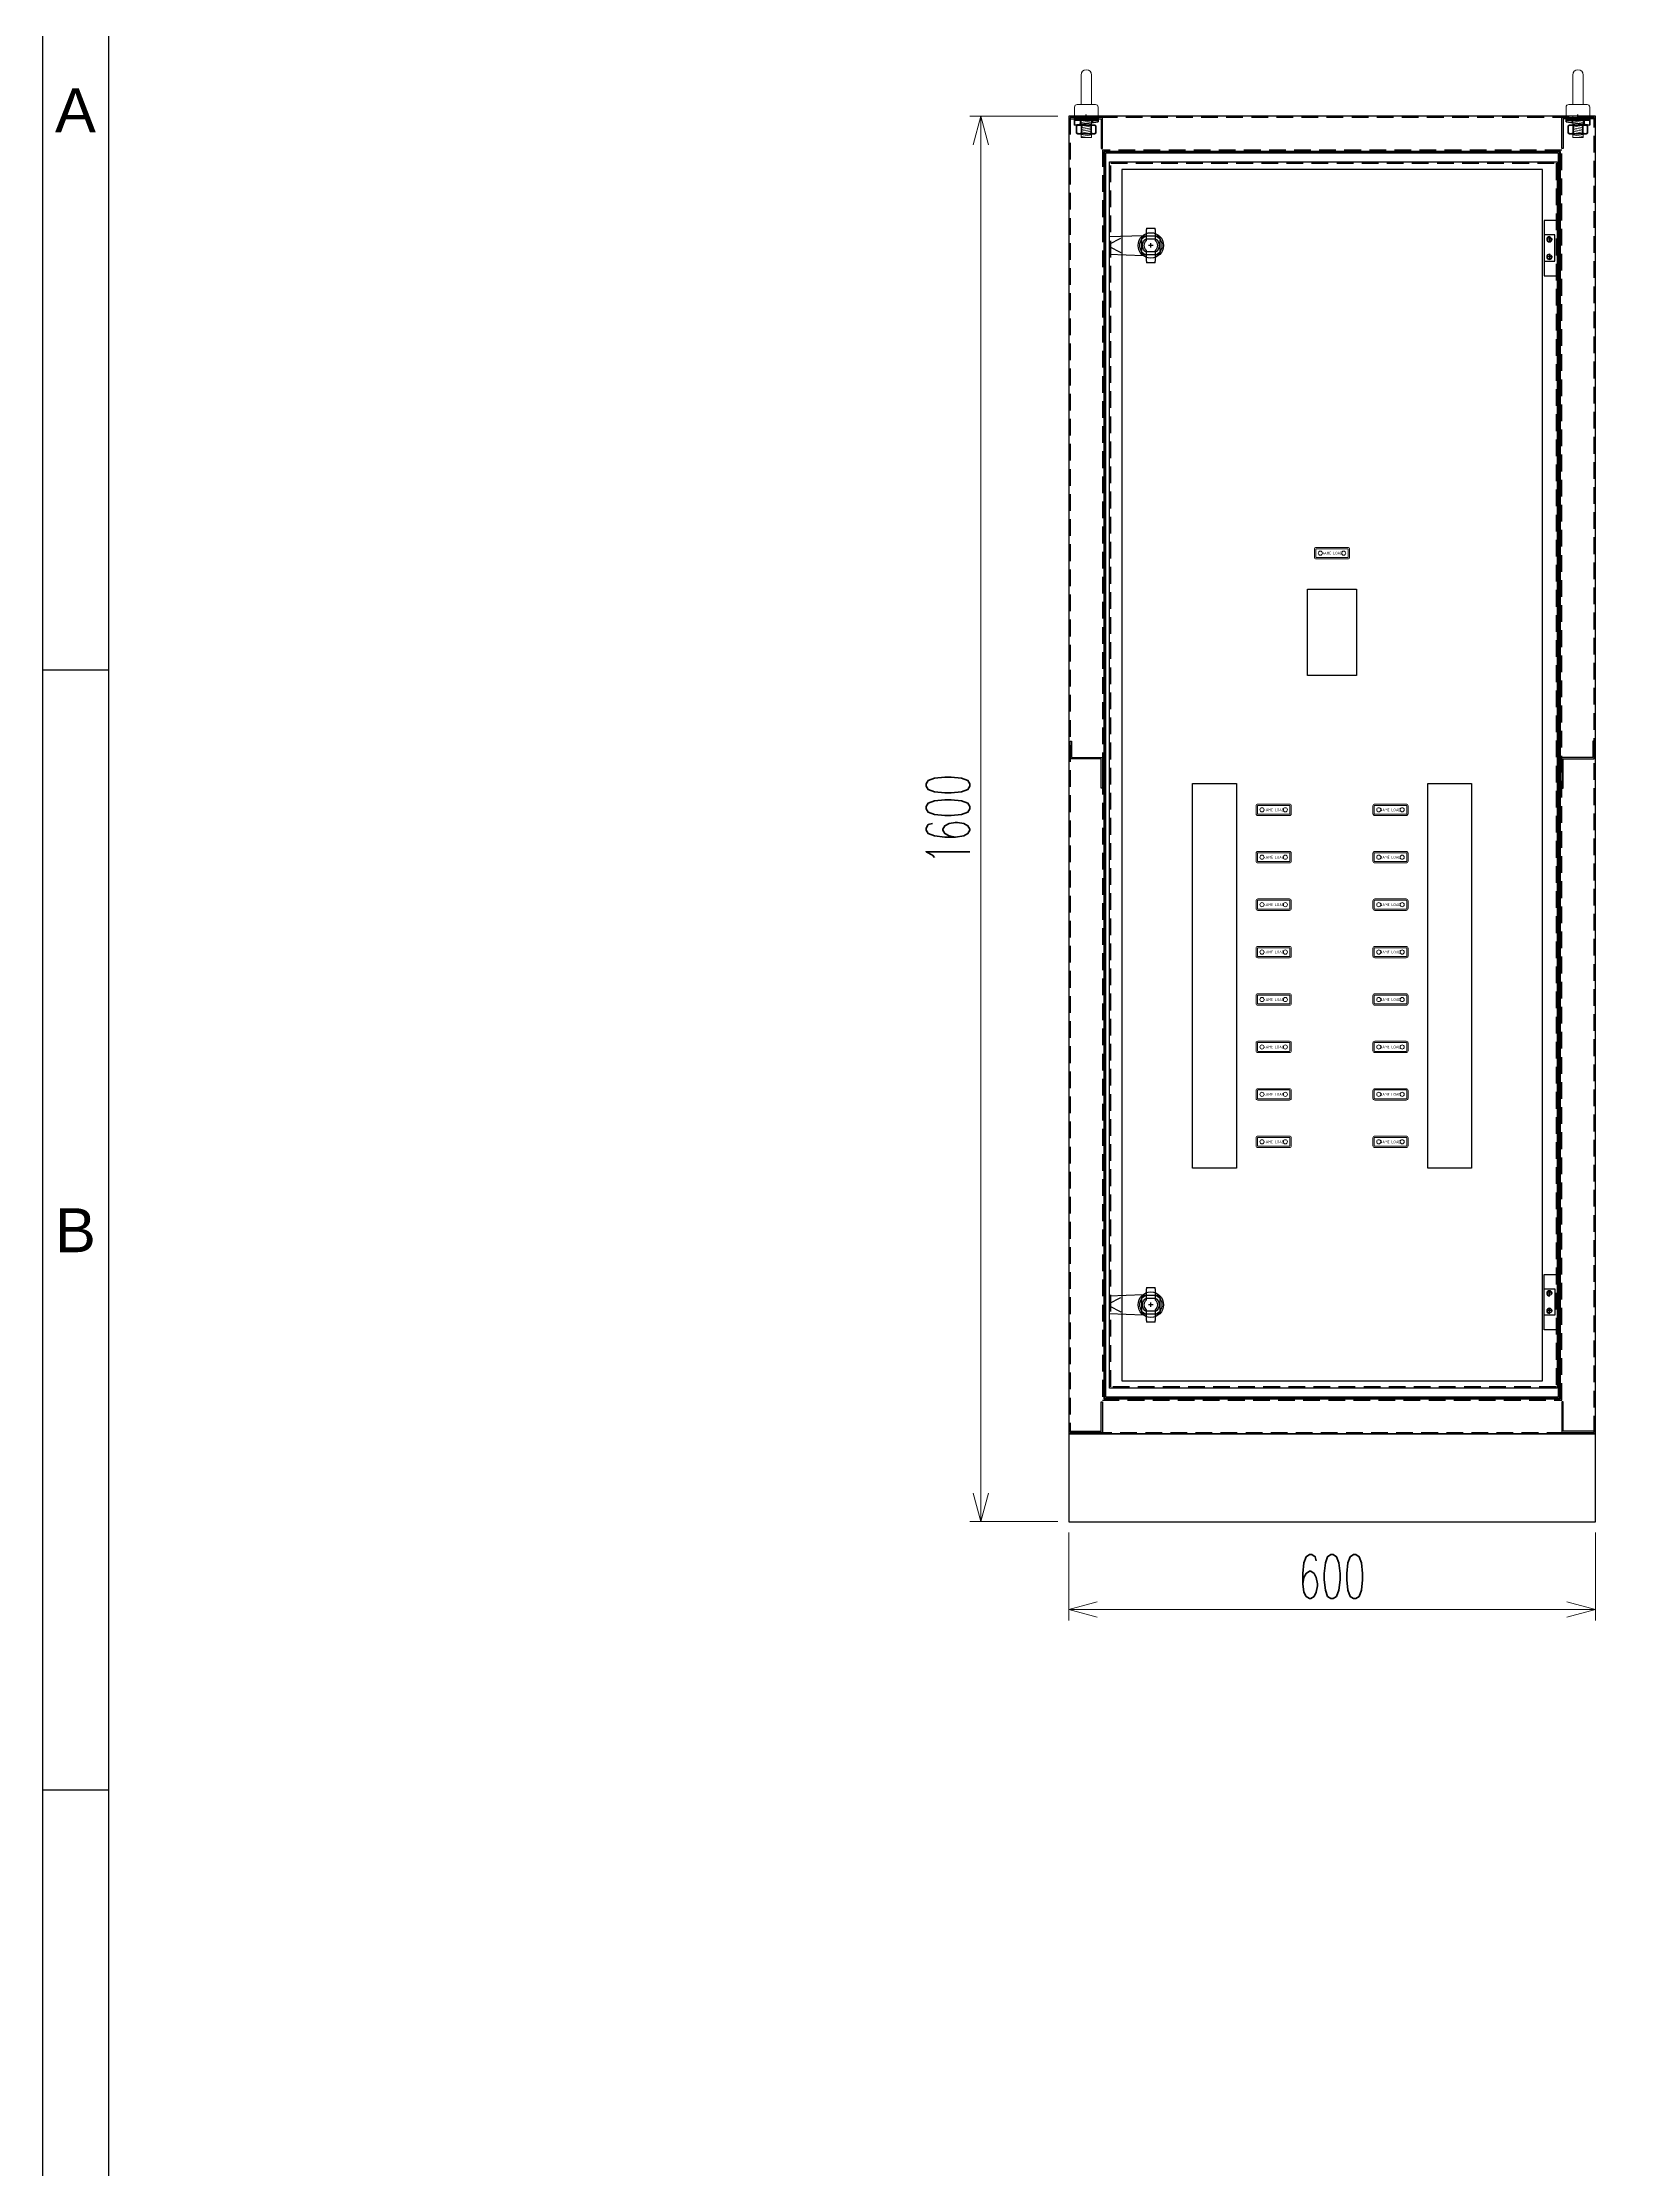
# Model space of a CAD drawing. Header units: millimetres. Extents: x 28713 to 59118, y -54378 to -19615.
# Drawn here: x 33873 to 35673, y -45419 to -42998 of the extents above; entities that cross this region are included whole.
import ezdxf
from ezdxf.enums import TextEntityAlignment as Align

# ---------------------------------------------------------------- set-up
doc = ezdxf.new("R2010")
doc.units = ezdxf.units.MM
doc.header["$LTSCALE"] = 3
for name, pattern in [('ACAD_ISO04W100', [30, 24, -3, 0, -3]), ('CACHE2', [4.7625, 3.175, -1.5875]), ('HIDDEN', [9.525, 6.35, -3.175])]:
    doc.linetypes.add(name, pattern=pattern)
for name, color, linetype in [('@.DM. THIẾT BỊ', 7, 'Continuous'), ('@.TEXT', 7, 'Continuous'), ('@.VISIBLE', 7, 'Continuous'), ('centerline', 6, 'ACAD_ISO04W100'), ('dim', 7, 'Continuous'), ('equipments', 2, 'Continuous')]:
    doc.layers.add(name, color=color, linetype=linetype)
doc.layers.add('FORT', color=2, linetype='Continuous', lineweight=35)
doc.layers.add('POINTILLE', color=8, linetype='CACHE2', lineweight=25)
doc.styles.add('Ann_w01', font='romans.shx', dxfattribs={"width": 0.6, "bigfont": 'chineset.shx'})
doc.styles.add('Arial', font='arial.ttf')
doc.styles.add('WD_IEC', font='isocp2.shx')
doc.dimstyles.new('Dim 01_SC25', dxfattribs={"dimscale": 25, "dimtxt": 2, "dimasz": 1.3, "dimexe": 0.5, "dimexo": 0.5, "dimgap": 0.5, "dimtad": 1, "dimdec": 1, "dimzin": 12, "dimdsep": 46, "dimtxsty": 'Ann_w01', "dimblk": 'OPEN30', "dimcen": 1.5, "dimclrd": 6, "dimclre": 6, "dimclrt": 3, "dimadec": 1, "dimazin": 3, "dimtm": 1e-09, "dimtfac": 1, "dimtdec": 1, "dimtmove": 0, "dimatfit": 3, "dimldrblk": 'OPEN30', "dimfxl": 1, "dimtolj": 1, "dimlwd": 20, "dimlwe": 20, "dimarcsym": 0})

# ---------------------------------------------------------------- blocks, each defined once
blk = doc.blocks.new('KHUNG BAN VE (Made by Tung)')
at = {"layer": '@.VISIBLE', "color": 8}
for p, q in [((3, 156), (0, 156)), ((3, 105), (0, 105))]:
    blk.add_line(p, q, dxfattribs=at)
for points in [[(0, 0), (297, 0), (297, 210), (0, 210)], [(3, 3), (294, 3), (294, 207), (3, 207)]]:
    blk.add_lwpolyline(points, close=True, dxfattribs=at)
at = {"layer": '@.TEXT', "color": 1, "style": 'Arial'}
for s, p in [('A', (1.5, 181.5)), ('B', (1.5, 130.5))]:
    blk.add_text(s, height=2, dxfattribs=at).set_placement(p, align=Align.MIDDLE_CENTER)
for tag, height, p in [('DESIGNER_NAME', 2, (38, 15.5)), ('PROJECT_CODE', 2, (258.5, 15.5)), ('SCALE', 2, (289, 15.5)), ('APPROVED_NAME', 2, (38, 10.5)), ('CUSTOMER_NAME', 2, (258.5, 10.5)), ('PAGE', 2, (289, 10.5)), ('DRAWING_NAME', 4, (173, 8)), ('TOTAL', 2, (289, 5.5))]:
    blk.add_attdef(tag, text='', height=height, dxfattribs=at).set_placement(p, align=Align.MIDDLE_CENTER)
blk = doc.blocks.new('_Open30')
at = {"color": 0, "linetype": 'ByBlock', "lineweight": -2}
for p, q in [((-1, 0.268), (0, 0)), ((0, 0), (-1, -0.268)), ((0, 0), (-1, 0))]:
    blk.add_line(p, q, dxfattribs=at)
blk = doc.blocks.new('*D239')
at = {"layer": 'Defpoints', "color": 0, "transparency": 16777216}
for p in [(35042.4, -44681.8), (35642.4, -44681.8), (35042.4, -44781.8)]:
    blk.add_point(p, dxfattribs=at)
at = {"layer": 'dim', "color": 6, "lineweight": 20, "transparency": 16777216}
for p, q in [((35042.4, -44694.3), (35042.4, -44794.3)), ((35642.4, -44694.3), (35642.4, -44794.3)), ((35609.9, -44781.8), (35074.9, -44781.8))]:
    blk.add_line(p, q, dxfattribs=at)
at = {"layer": 'dim', "color": 6, "lineweight": 20, "transparency": 16777216, "xscale": 32.5, "yscale": 32.5, "zscale": 32.5, "rotation": 180}
blk.add_blockref('_Open30', (35042.4, -44781.8), dxfattribs=at)
at = {"layer": 'dim', "color": 6, "lineweight": 20, "transparency": 16777216, "xscale": 32.5, "yscale": 32.5, "zscale": 32.5}
blk.add_blockref('_Open30', (35642.4, -44781.8), dxfattribs=at)
at = {"layer": 'dim', "color": 3, "transparency": 16777216, "insert": (35342.4, -44744.3), "char_height": 50, "attachment_point": 5, "style": 'Ann_w01'}
blk.add_mtext('\\A1;600', dxfattribs=at)
blk = doc.blocks.new('*D241')
at = {"layer": 'Defpoints', "color": 0, "transparency": 16777216}
for p in [(34942.4, -43081.8), (35042.4, -43081.8), (35042.4, -44681.8)]:
    blk.add_point(p, dxfattribs=at)
at = {"layer": 'dim', "color": 6, "lineweight": 20, "transparency": 16777216}
for p, q in [((35029.9, -43081.8), (34929.9, -43081.8)), ((34942.4, -44649.3), (34942.4, -43114.3)), ((35029.9, -44681.8), (34929.9, -44681.8))]:
    blk.add_line(p, q, dxfattribs=at)
at = {"layer": 'dim', "color": 6, "lineweight": 20, "transparency": 16777216, "xscale": 32.5, "yscale": 32.5, "zscale": 32.5}
for p, rotation in [((34942.4, -43081.8), 90), ((34942.4, -44681.8), 270)]:
    blk.add_blockref('_Open30', p, dxfattribs=dict(at, rotation=rotation))
at = {"layer": 'dim', "color": 3, "transparency": 16777216, "insert": (34904.9, -43881.8), "char_height": 50, "attachment_point": 5, "rotation": 90, "style": 'Ann_w01'}
blk.add_mtext('\\A1;1600', dxfattribs=at)
blk = doc.blocks.new('HM12_COTE')
at = {"layer": 'FORT'}
for p, q in [((-11, 9.2), (-9.5, 10)), ((-11, 0.8), (-11, 9.2)), ((-9.5, 0), (-11, 0.8)), ((9.5, 10), (-9.5, 10)), ((-9.5, 0), (9.5, 0)), ((-5.5, 0.8), (-5.5, 9.2)), ((5.5, 0.8), (5.5, 9.2)), ((11, 9.2), (9.5, 10)), ((9.5, 0), (11, 0.8)), ((11, 0.8), (11, 9.2))]:
    blk.add_line(p, q, dxfattribs=at)
for centre, radius, start, end in [((-8.2, 5.1), 4.86, 55.6159, 124.3841), ((-8.2, 4.9), 4.86, 235.6159, 304.3841), ((0, -8.2), 18.2, 72.4121, 107.5879), ((0, 18.2), 18.2, 252.4121, 287.5879), ((8.2, 5.1), 4.86, 55.6159, 124.3841), ((8.2, 4.9), 4.86, 235.6159, 304.3841)]:
    blk.add_arc(centre, radius, start, end, dxfattribs=at)
blk = doc.blocks.new('CALE_M12_IPN')
at = {"layer": 'FORT'}
for p, q in [((-13.5, 3.61), (13.5, 3.61)), ((-13.5, -1.89), (-13.5, 3.61)), ((13.5, 1.89), (-13.5, -1.89)), ((13.5, 3.61), (13.5, 1.89))]:
    blk.add_line(p, q, dxfattribs=at)
at = {"layer": 'POINTILLE'}
for p, q in [((-7, 3.61), (-7, -0.98)), ((7, 3.61), (7, 0.98))]:
    blk.add_line(p, q, dxfattribs=at)
blk = doc.blocks.new('RONDELLE_M12')
at = {"layer": 'FORT'}
blk.add_lwpolyline([(-13.5, 2.5), (-13.5, 0), (13.5, 0), (13.5, 2.5)], close=True, dxfattribs=at)
at = {"layer": 'POINTILLE'}
for p, q in [((-7, 0), (-7, 2.5)), ((7, 0), (7, 2.5))]:
    blk.add_line(p, q, dxfattribs=at)
blk = doc.blocks.new('MS722')
at = {"layer": '@.DM. THIẾT BỊ', "color": 4}
for p, q in [((-5, 37.8), (-5, 39.5)), ((5, 39.5), (-5, 39.5)), ((-5, 37.8), (-5, 27.2)), ((-5, 27.2), (-5, 25.3)), ((5, 27.2), (-5, 27.2)), ((5, 39.5), (5, 37.8)), ((5, 27.2), (5, 37.8)), ((5, 25.3), (5, 27.2)), ((-5, 14.2), (-5, 12.2)), ((-5, 12.2), (-5, 1.7)), ((-5, 12.2), (5, 12.2)), ((-5, 0), (-5, 1.7)), ((-5, 0), (5, 0)), ((5, 12.2), (5, 14.2)), ((5, 1.7), (5, 12.2)), ((5, 1.7), (5, 0))]:
    blk.add_line(p, q, dxfattribs=at)
for radius, start, end in [(12.5, 113.5782, 246.4218), (7.5, 131.8103, 228.1897), (12.5, 293.5782, 66.4218), (7.5, 311.8103, 48.1897)]:
    blk.add_arc((0, 19.8), radius, start, end, dxfattribs=at)
at = {"layer": '@.DM. THIẾT BỊ', "color": 9}
for start, end in [(121.7569, 238.2431), (301.7569, 58.2431)]:
    blk.add_arc((0, 19.8), 9.5, start, end, dxfattribs=at)

msp = doc.modelspace()

# ---------------------------------------------------------------- linework, layer by layer
at = {"color": 6, "linetype": 'Continuous'}
for p, q in [((35593.42, -43221.83), (35586.42, -43221.83)), ((35589.92, -43218.33), (35589.92, -43225.33)), ((35593.42, -43241.83), (35586.42, -43241.83)), ((35589.92, -43238.33), (35589.92, -43245.33)), ((35593.42, -44421.83), (35586.42, -44421.83)), ((35589.92, -44425.33), (35589.92, -44418.33)), ((35593.42, -44441.83), (35586.42, -44441.83)), ((35589.92, -44445.33), (35589.92, -44438.33))]:
    msp.add_line(p, q, dxfattribs=at)
for points in [[(35042.42, -44581.83), (35642.42, -44581.83), (35642.42, -43081.83), (35042.42, -43081.83)], [(35082.42, -44541.83), (35602.42, -44541.83), (35602.42, -43121.83), (35082.42, -43121.83)], [(35314.36, -43620.33), (35370.36, -43620.33), (35370.36, -43718.33), (35314.36, -43718.33)], [(35183.32, -43841.35), (35233.32, -43841.35), (35233.32, -44279.35), (35183.32, -44279.35)], [(35451.32, -43841.35), (35501.32, -43841.35), (35501.32, -44279.35), (35451.32, -44279.35)], [(35642.42, -44581.83), (35042.42, -44581.83), (35042.42, -44681.83), (35642.42, -44681.83)]]:
    msp.add_lwpolyline(points, close=True)
at = {"linetype": 'HIDDEN'}
for points in [[(35043.92, -44580.33), (35640.92, -44580.33), (35640.92, -43083.33), (35043.92, -43083.33)], [(35080.92, -44543.33), (35603.92, -44543.33), (35603.92, -43120.33), (35080.92, -43120.33)]]:
    msp.add_lwpolyline(points, close=True, dxfattribs=at)
at = {"color": 1}
for points in [[(35080.92, -43118.33), (35080.92, -43083.33), (35043.92, -43083.33), (35043.92, -43084.83), (35079.42, -43084.83), (35079.42, -43118.33)], [(35603.92, -43118.33), (35603.92, -43083.33), (35640.92, -43083.33), (35640.92, -43084.83), (35605.42, -43084.83), (35605.42, -43118.33)], [(35045.42, -43811.83), (35080.92, -43811.83), (35080.92, -43846.83), (35079.42, -43846.83), (35079.42, -43813.33), (35043.92, -43813.33), (35043.92, -43793.33), (35045.42, -43793.33)], [(35639.42, -43811.83), (35603.92, -43811.83), (35603.92, -43846.83), (35605.42, -43846.83), (35605.42, -43813.33), (35640.92, -43813.33), (35640.92, -43793.33), (35639.42, -43793.33)], [(35080.92, -44545.33), (35080.92, -44580.33), (35043.92, -44580.33), (35043.92, -44578.83), (35079.42, -44578.83), (35079.42, -44545.33)], [(35603.92, -44545.33), (35603.92, -44580.33), (35640.92, -44580.33), (35640.92, -44578.83), (35605.42, -44578.83), (35605.42, -44545.33)]]:
    msp.add_lwpolyline(points, close=True, dxfattribs=at)
at = {"color": 6}
for points in [[(35082.92, -44541.33), (35601.92, -44541.33), (35601.92, -43122.33), (35082.92, -43122.33)], [(35084.42, -44539.83), (35600.42, -44539.83), (35600.42, -43123.83), (35084.42, -43123.83)], [(35102.92, -44521.33), (35581.92, -44521.33), (35581.92, -43142.33), (35102.92, -43142.33)]]:
    msp.add_lwpolyline(points, close=True, dxfattribs=at)
at = {"color": 4}
msp.add_lwpolyline([(35088.92, -43133.83), (35598.92, -43133.83), (35598.92, -44529.83), (35088.92, -44529.83)], close=True, dxfattribs=at)
at = {"color": 4, "linetype": 'HIDDEN'}
msp.add_lwpolyline([(35090.42, -43135.33), (35597.42, -43135.33), (35597.42, -44528.33), (35090.42, -44528.33)], close=True, dxfattribs=at)
at = {"color": 7, "lineweight": 9}
for points in [[(35360.25, -43572.68), (35324.25, -43572.68, 0.4142136), (35322.25, -43574.68), (35322.25, -43583.68, 0.4142136), (35324.25, -43585.68), (35360.25, -43585.68, 0.4142136), (35362.25, -43583.68), (35362.25, -43574.68, 0.4142136)], [(35360.25, -43572.68), (35324.25, -43572.68, 0.4142136), (35322.25, -43574.68), (35322.25, -43583.68, 0.4142136), (35324.25, -43585.68), (35360.25, -43585.68, 0.4142136), (35362.25, -43583.68), (35362.25, -43574.68, 0.4142136)], [(35293.82, -43864.85), (35257.82, -43864.85, 0.4142136), (35255.82, -43866.85), (35255.82, -43875.85, 0.4142136), (35257.82, -43877.85), (35293.82, -43877.85, 0.4142136), (35295.82, -43875.85), (35295.82, -43866.85, 0.4142136)], [(35293.82, -43864.85), (35257.82, -43864.85, 0.4142136), (35255.82, -43866.85), (35255.82, -43875.85, 0.4142136), (35257.82, -43877.85), (35293.82, -43877.85, 0.4142136), (35295.82, -43875.85), (35295.82, -43866.85, 0.4142136)], [(35390.9, -43864.85), (35426.9, -43864.85, -0.4142136), (35428.9, -43866.85), (35428.9, -43875.85, -0.4142136), (35426.9, -43877.85), (35390.9, -43877.85, -0.4142136), (35388.9, -43875.85), (35388.9, -43866.85, -0.4142136)], [(35390.9, -43864.85), (35426.9, -43864.85, -0.4142136), (35428.9, -43866.85), (35428.9, -43875.85, -0.4142136), (35426.9, -43877.85), (35390.9, -43877.85, -0.4142136), (35388.9, -43875.85), (35388.9, -43866.85, -0.4142136)], [(35293.82, -43918.85), (35257.82, -43918.85, 0.4142136), (35255.82, -43920.85), (35255.82, -43929.85, 0.4142136), (35257.82, -43931.85), (35293.82, -43931.85, 0.4142136), (35295.82, -43929.85), (35295.82, -43920.85, 0.4142136)], [(35293.82, -43918.85), (35257.82, -43918.85, 0.4142136), (35255.82, -43920.85), (35255.82, -43929.85, 0.4142136), (35257.82, -43931.85), (35293.82, -43931.85, 0.4142136), (35295.82, -43929.85), (35295.82, -43920.85, 0.4142136)], [(35390.9, -43918.85), (35426.9, -43918.85, -0.4142136), (35428.9, -43920.85), (35428.9, -43929.85, -0.4142136), (35426.9, -43931.85), (35390.9, -43931.85, -0.4142136), (35388.9, -43929.85), (35388.9, -43920.85, -0.4142136)], [(35390.9, -43918.85), (35426.9, -43918.85, -0.4142136), (35428.9, -43920.85), (35428.9, -43929.85, -0.4142136), (35426.9, -43931.85), (35390.9, -43931.85, -0.4142136), (35388.9, -43929.85), (35388.9, -43920.85, -0.4142136)], [(35293.82, -43972.85), (35257.82, -43972.85, 0.4142136), (35255.82, -43974.85), (35255.82, -43983.85, 0.4142136), (35257.82, -43985.85), (35293.82, -43985.85, 0.4142136), (35295.82, -43983.85), (35295.82, -43974.85, 0.4142136)], [(35293.82, -43972.85), (35257.82, -43972.85, 0.4142136), (35255.82, -43974.85), (35255.82, -43983.85, 0.4142136), (35257.82, -43985.85), (35293.82, -43985.85, 0.4142136), (35295.82, -43983.85), (35295.82, -43974.85, 0.4142136)], [(35390.9, -43972.85), (35426.9, -43972.85, -0.4142136), (35428.9, -43974.85), (35428.9, -43983.85, -0.4142136), (35426.9, -43985.85), (35390.9, -43985.85, -0.4142136), (35388.9, -43983.85), (35388.9, -43974.85, -0.4142136)], [(35390.9, -43972.85), (35426.9, -43972.85, -0.4142136), (35428.9, -43974.85), (35428.9, -43983.85, -0.4142136), (35426.9, -43985.85), (35390.9, -43985.85, -0.4142136), (35388.9, -43983.85), (35388.9, -43974.85, -0.4142136)], [(35293.82, -44026.85), (35257.82, -44026.85, 0.4142136), (35255.82, -44028.85), (35255.82, -44037.85, 0.4142136), (35257.82, -44039.85), (35293.82, -44039.85, 0.4142136), (35295.82, -44037.85), (35295.82, -44028.85, 0.4142136)], [(35293.82, -44026.85), (35257.82, -44026.85, 0.4142136), (35255.82, -44028.85), (35255.82, -44037.85, 0.4142136), (35257.82, -44039.85), (35293.82, -44039.85, 0.4142136), (35295.82, -44037.85), (35295.82, -44028.85, 0.4142136)], [(35390.9, -44026.85), (35426.9, -44026.85, -0.4142136), (35428.9, -44028.85), (35428.9, -44037.85, -0.4142136), (35426.9, -44039.85), (35390.9, -44039.85, -0.4142136), (35388.9, -44037.85), (35388.9, -44028.85, -0.4142136)], [(35390.9, -44026.85), (35426.9, -44026.85, -0.4142136), (35428.9, -44028.85), (35428.9, -44037.85, -0.4142136), (35426.9, -44039.85), (35390.9, -44039.85, -0.4142136), (35388.9, -44037.85), (35388.9, -44028.85, -0.4142136)], [(35293.82, -44080.85), (35257.82, -44080.85, 0.4142136), (35255.82, -44082.85), (35255.82, -44091.85, 0.4142136), (35257.82, -44093.85), (35293.82, -44093.85, 0.4142136), (35295.82, -44091.85), (35295.82, -44082.85, 0.4142136)], [(35293.82, -44080.85), (35257.82, -44080.85, 0.4142136), (35255.82, -44082.85), (35255.82, -44091.85, 0.4142136), (35257.82, -44093.85), (35293.82, -44093.85, 0.4142136), (35295.82, -44091.85), (35295.82, -44082.85, 0.4142136)], [(35390.9, -44080.85), (35426.9, -44080.85, -0.4142136), (35428.9, -44082.85), (35428.9, -44091.85, -0.4142136), (35426.9, -44093.85), (35390.9, -44093.85, -0.4142136), (35388.9, -44091.85), (35388.9, -44082.85, -0.4142136)], [(35390.9, -44080.85), (35426.9, -44080.85, -0.4142136), (35428.9, -44082.85), (35428.9, -44091.85, -0.4142136), (35426.9, -44093.85), (35390.9, -44093.85, -0.4142136), (35388.9, -44091.85), (35388.9, -44082.85, -0.4142136)], [(35293.82, -44134.85), (35257.82, -44134.85, 0.4142136), (35255.82, -44136.85), (35255.82, -44145.85, 0.4142136), (35257.82, -44147.85), (35293.82, -44147.85, 0.4142136), (35295.82, -44145.85), (35295.82, -44136.85, 0.4142136)], [(35293.82, -44134.85), (35257.82, -44134.85, 0.4142136), (35255.82, -44136.85), (35255.82, -44145.85, 0.4142136), (35257.82, -44147.85), (35293.82, -44147.85, 0.4142136), (35295.82, -44145.85), (35295.82, -44136.85, 0.4142136)], [(35390.9, -44134.85), (35426.9, -44134.85, -0.4142136), (35428.9, -44136.85), (35428.9, -44145.85, -0.4142136), (35426.9, -44147.85), (35390.9, -44147.85, -0.4142136), (35388.9, -44145.85), (35388.9, -44136.85, -0.4142136)], [(35390.9, -44134.85), (35426.9, -44134.85, -0.4142136), (35428.9, -44136.85), (35428.9, -44145.85, -0.4142136), (35426.9, -44147.85), (35390.9, -44147.85, -0.4142136), (35388.9, -44145.85), (35388.9, -44136.85, -0.4142136)], [(35293.82, -44188.85), (35257.82, -44188.85, 0.4142136), (35255.82, -44190.85), (35255.82, -44199.85, 0.4142136), (35257.82, -44201.85), (35293.82, -44201.85, 0.4142136), (35295.82, -44199.85), (35295.82, -44190.85, 0.4142136)], [(35293.82, -44188.85), (35257.82, -44188.85, 0.4142136), (35255.82, -44190.85), (35255.82, -44199.85, 0.4142136), (35257.82, -44201.85), (35293.82, -44201.85, 0.4142136), (35295.82, -44199.85), (35295.82, -44190.85, 0.4142136)], [(35390.9, -44188.85), (35426.9, -44188.85, -0.4142136), (35428.9, -44190.85), (35428.9, -44199.85, -0.4142136), (35426.9, -44201.85), (35390.9, -44201.85, -0.4142136), (35388.9, -44199.85), (35388.9, -44190.85, -0.4142136)], [(35390.9, -44188.85), (35426.9, -44188.85, -0.4142136), (35428.9, -44190.85), (35428.9, -44199.85, -0.4142136), (35426.9, -44201.85), (35390.9, -44201.85, -0.4142136), (35388.9, -44199.85), (35388.9, -44190.85, -0.4142136)], [(35293.82, -44242.85), (35257.82, -44242.85, 0.4142136), (35255.82, -44244.85), (35255.82, -44253.85, 0.4142136), (35257.82, -44255.85), (35293.82, -44255.85, 0.4142136), (35295.82, -44253.85), (35295.82, -44244.85, 0.4142136)], [(35293.82, -44242.85), (35257.82, -44242.85, 0.4142136), (35255.82, -44244.85), (35255.82, -44253.85, 0.4142136), (35257.82, -44255.85), (35293.82, -44255.85, 0.4142136), (35295.82, -44253.85), (35295.82, -44244.85, 0.4142136)], [(35390.9, -44242.85), (35426.9, -44242.85, -0.4142136), (35428.9, -44244.85), (35428.9, -44253.85, -0.4142136), (35426.9, -44255.85), (35390.9, -44255.85, -0.4142136), (35388.9, -44253.85), (35388.9, -44244.85, -0.4142136)], [(35390.9, -44242.85), (35426.9, -44242.85, -0.4142136), (35428.9, -44244.85), (35428.9, -44253.85, -0.4142136), (35426.9, -44255.85), (35390.9, -44255.85, -0.4142136), (35388.9, -44253.85), (35388.9, -44244.85, -0.4142136)]]:
    msp.add_lwpolyline(points, format="xyb", close=True, dxfattribs=at)
at = {"color": 6, "linetype": 'HIDDEN', "lineweight": 9, "ltscale": 10}
for points in [[(35360.25, -43574.18), (35324.25, -43574.18, 0.4142136), (35323.75, -43574.68), (35323.75, -43583.68, 0.4142136), (35324.25, -43584.18), (35360.25, -43584.18, 0.4142136), (35360.75, -43583.68), (35360.75, -43574.68, 0.4142136)], [(35360.25, -43574.18), (35324.25, -43574.18, 0.4142136), (35323.75, -43574.68), (35323.75, -43583.68, 0.4142136), (35324.25, -43584.18), (35360.25, -43584.18, 0.4142136), (35360.75, -43583.68), (35360.75, -43574.68, 0.4142136)], [(35293.82, -43866.35), (35257.82, -43866.35, 0.4142136), (35257.32, -43866.85), (35257.32, -43875.85, 0.4142136), (35257.82, -43876.35), (35293.82, -43876.35, 0.4142136), (35294.32, -43875.85), (35294.32, -43866.85, 0.4142136)], [(35293.82, -43866.35), (35257.82, -43866.35, 0.4142136), (35257.32, -43866.85), (35257.32, -43875.85, 0.4142136), (35257.82, -43876.35), (35293.82, -43876.35, 0.4142136), (35294.32, -43875.85), (35294.32, -43866.85, 0.4142136)], [(35390.9, -43866.35), (35426.9, -43866.35, -0.4142136), (35427.4, -43866.85), (35427.4, -43875.85, -0.4142136), (35426.9, -43876.35), (35390.9, -43876.35, -0.4142136), (35390.4, -43875.85), (35390.4, -43866.85, -0.4142136)], [(35390.9, -43866.35), (35426.9, -43866.35, -0.4142136), (35427.4, -43866.85), (35427.4, -43875.85, -0.4142136), (35426.9, -43876.35), (35390.9, -43876.35, -0.4142136), (35390.4, -43875.85), (35390.4, -43866.85, -0.4142136)], [(35293.82, -43920.35), (35257.82, -43920.35, 0.4142136), (35257.32, -43920.85), (35257.32, -43929.85, 0.4142136), (35257.82, -43930.35), (35293.82, -43930.35, 0.4142136), (35294.32, -43929.85), (35294.32, -43920.85, 0.4142136)], [(35293.82, -43920.35), (35257.82, -43920.35, 0.4142136), (35257.32, -43920.85), (35257.32, -43929.85, 0.4142136), (35257.82, -43930.35), (35293.82, -43930.35, 0.4142136), (35294.32, -43929.85), (35294.32, -43920.85, 0.4142136)], [(35390.9, -43920.35), (35426.9, -43920.35, -0.4142136), (35427.4, -43920.85), (35427.4, -43929.85, -0.4142136), (35426.9, -43930.35), (35390.9, -43930.35, -0.4142136), (35390.4, -43929.85), (35390.4, -43920.85, -0.4142136)], [(35390.9, -43920.35), (35426.9, -43920.35, -0.4142136), (35427.4, -43920.85), (35427.4, -43929.85, -0.4142136), (35426.9, -43930.35), (35390.9, -43930.35, -0.4142136), (35390.4, -43929.85), (35390.4, -43920.85, -0.4142136)], [(35293.82, -43974.35), (35257.82, -43974.35, 0.4142136), (35257.32, -43974.85), (35257.32, -43983.85, 0.4142136), (35257.82, -43984.35), (35293.82, -43984.35, 0.4142136), (35294.32, -43983.85), (35294.32, -43974.85, 0.4142136)], [(35293.82, -43974.35), (35257.82, -43974.35, 0.4142136), (35257.32, -43974.85), (35257.32, -43983.85, 0.4142136), (35257.82, -43984.35), (35293.82, -43984.35, 0.4142136), (35294.32, -43983.85), (35294.32, -43974.85, 0.4142136)], [(35390.9, -43974.35), (35426.9, -43974.35, -0.4142136), (35427.4, -43974.85), (35427.4, -43983.85, -0.4142136), (35426.9, -43984.35), (35390.9, -43984.35, -0.4142136), (35390.4, -43983.85), (35390.4, -43974.85, -0.4142136)], [(35390.9, -43974.35), (35426.9, -43974.35, -0.4142136), (35427.4, -43974.85), (35427.4, -43983.85, -0.4142136), (35426.9, -43984.35), (35390.9, -43984.35, -0.4142136), (35390.4, -43983.85), (35390.4, -43974.85, -0.4142136)], [(35293.82, -44028.35), (35257.82, -44028.35, 0.4142136), (35257.32, -44028.85), (35257.32, -44037.85, 0.4142136), (35257.82, -44038.35), (35293.82, -44038.35, 0.4142136), (35294.32, -44037.85), (35294.32, -44028.85, 0.4142136)], [(35293.82, -44028.35), (35257.82, -44028.35, 0.4142136), (35257.32, -44028.85), (35257.32, -44037.85, 0.4142136), (35257.82, -44038.35), (35293.82, -44038.35, 0.4142136), (35294.32, -44037.85), (35294.32, -44028.85, 0.4142136)], [(35390.9, -44028.35), (35426.9, -44028.35, -0.4142136), (35427.4, -44028.85), (35427.4, -44037.85, -0.4142136), (35426.9, -44038.35), (35390.9, -44038.35, -0.4142136), (35390.4, -44037.85), (35390.4, -44028.85, -0.4142136)], [(35390.9, -44028.35), (35426.9, -44028.35, -0.4142136), (35427.4, -44028.85), (35427.4, -44037.85, -0.4142136), (35426.9, -44038.35), (35390.9, -44038.35, -0.4142136), (35390.4, -44037.85), (35390.4, -44028.85, -0.4142136)], [(35293.82, -44082.35), (35257.82, -44082.35, 0.4142136), (35257.32, -44082.85), (35257.32, -44091.85, 0.4142136), (35257.82, -44092.35), (35293.82, -44092.35, 0.4142136), (35294.32, -44091.85), (35294.32, -44082.85, 0.4142136)], [(35293.82, -44082.35), (35257.82, -44082.35, 0.4142136), (35257.32, -44082.85), (35257.32, -44091.85, 0.4142136), (35257.82, -44092.35), (35293.82, -44092.35, 0.4142136), (35294.32, -44091.85), (35294.32, -44082.85, 0.4142136)], [(35390.9, -44082.35), (35426.9, -44082.35, -0.4142136), (35427.4, -44082.85), (35427.4, -44091.85, -0.4142136), (35426.9, -44092.35), (35390.9, -44092.35, -0.4142136), (35390.4, -44091.85), (35390.4, -44082.85, -0.4142136)], [(35390.9, -44082.35), (35426.9, -44082.35, -0.4142136), (35427.4, -44082.85), (35427.4, -44091.85, -0.4142136), (35426.9, -44092.35), (35390.9, -44092.35, -0.4142136), (35390.4, -44091.85), (35390.4, -44082.85, -0.4142136)], [(35293.82, -44136.35), (35257.82, -44136.35, 0.4142136), (35257.32, -44136.85), (35257.32, -44145.85, 0.4142136), (35257.82, -44146.35), (35293.82, -44146.35, 0.4142136), (35294.32, -44145.85), (35294.32, -44136.85, 0.4142136)], [(35293.82, -44136.35), (35257.82, -44136.35, 0.4142136), (35257.32, -44136.85), (35257.32, -44145.85, 0.4142136), (35257.82, -44146.35), (35293.82, -44146.35, 0.4142136), (35294.32, -44145.85), (35294.32, -44136.85, 0.4142136)], [(35390.9, -44136.35), (35426.9, -44136.35, -0.4142136), (35427.4, -44136.85), (35427.4, -44145.85, -0.4142136), (35426.9, -44146.35), (35390.9, -44146.35, -0.4142136), (35390.4, -44145.85), (35390.4, -44136.85, -0.4142136)], [(35390.9, -44136.35), (35426.9, -44136.35, -0.4142136), (35427.4, -44136.85), (35427.4, -44145.85, -0.4142136), (35426.9, -44146.35), (35390.9, -44146.35, -0.4142136), (35390.4, -44145.85), (35390.4, -44136.85, -0.4142136)], [(35293.82, -44190.35), (35257.82, -44190.35, 0.4142136), (35257.32, -44190.85), (35257.32, -44199.85, 0.4142136), (35257.82, -44200.35), (35293.82, -44200.35, 0.4142136), (35294.32, -44199.85), (35294.32, -44190.85, 0.4142136)], [(35293.82, -44190.35), (35257.82, -44190.35, 0.4142136), (35257.32, -44190.85), (35257.32, -44199.85, 0.4142136), (35257.82, -44200.35), (35293.82, -44200.35, 0.4142136), (35294.32, -44199.85), (35294.32, -44190.85, 0.4142136)], [(35390.9, -44190.35), (35426.9, -44190.35, -0.4142136), (35427.4, -44190.85), (35427.4, -44199.85, -0.4142136), (35426.9, -44200.35), (35390.9, -44200.35, -0.4142136), (35390.4, -44199.85), (35390.4, -44190.85, -0.4142136)], [(35390.9, -44190.35), (35426.9, -44190.35, -0.4142136), (35427.4, -44190.85), (35427.4, -44199.85, -0.4142136), (35426.9, -44200.35), (35390.9, -44200.35, -0.4142136), (35390.4, -44199.85), (35390.4, -44190.85, -0.4142136)], [(35293.82, -44244.35), (35257.82, -44244.35, 0.4142136), (35257.32, -44244.85), (35257.32, -44253.85, 0.4142136), (35257.82, -44254.35), (35293.82, -44254.35, 0.4142136), (35294.32, -44253.85), (35294.32, -44244.85, 0.4142136)], [(35293.82, -44244.35), (35257.82, -44244.35, 0.4142136), (35257.32, -44244.85), (35257.32, -44253.85, 0.4142136), (35257.82, -44254.35), (35293.82, -44254.35, 0.4142136), (35294.32, -44253.85), (35294.32, -44244.85, 0.4142136)], [(35390.9, -44244.35), (35426.9, -44244.35, -0.4142136), (35427.4, -44244.85), (35427.4, -44253.85, -0.4142136), (35426.9, -44254.35), (35390.9, -44254.35, -0.4142136), (35390.4, -44253.85), (35390.4, -44244.85, -0.4142136)], [(35390.9, -44244.35), (35426.9, -44244.35, -0.4142136), (35427.4, -44244.85), (35427.4, -44253.85, -0.4142136), (35426.9, -44254.35), (35390.9, -44254.35, -0.4142136), (35390.4, -44253.85), (35390.4, -44244.85, -0.4142136)]]:
    msp.add_lwpolyline(points, format="xyb", close=True, dxfattribs=at)
at = {"linetype": 'ByBlock', "lineweight": 9}
for centre in [(35328.95, -43579.18), (35355.55, -43579.18), (35262.52, -43871.35), (35289.12, -43871.35), (35395.6, -43871.35), (35422.2, -43871.35), (35262.52, -43925.35), (35289.12, -43925.35), (35395.6, -43925.35), (35422.2, -43925.35), (35262.52, -43979.35), (35289.12, -43979.35), (35395.6, -43979.35), (35422.2, -43979.35), (35262.52, -44033.35), (35289.12, -44033.35), (35395.6, -44033.35), (35422.2, -44033.35), (35262.52, -44087.35), (35289.12, -44087.35), (35395.6, -44087.35), (35422.2, -44087.35), (35262.52, -44141.35), (35289.12, -44141.35), (35395.6, -44141.35), (35422.2, -44141.35), (35262.52, -44195.35), (35289.12, -44195.35), (35395.6, -44195.35), (35422.2, -44195.35), (35262.52, -44249.35), (35289.12, -44249.35), (35395.6, -44249.35), (35422.2, -44249.35)]:
    msp.add_circle(centre, 2.4, dxfattribs=at)
at = {"layer": '@.DM. THIẾT BỊ', "color": 8}
for p, q in [((35088.42, -43218.83), (35127.05, -43217.36)), ((35088.42, -43218.83), (35088.42, -43238.83)), ((35088.42, -43227.46), (35101.81, -43220.69)), ((35088.42, -43230.21), (35101.81, -43236.97)), ((35088.42, -43238.83), (35127.05, -43240.3)), ((35088.42, -44424.83), (35127.05, -44423.36)), ((35088.42, -44424.83), (35088.42, -44444.83)), ((35088.42, -44433.46), (35101.81, -44426.69)), ((35088.42, -44436.21), (35101.81, -44442.97)), ((35088.42, -44444.83), (35127.05, -44446.3))]:
    msp.add_line(p, q, dxfattribs=at)
at = {"layer": '@.DM. THIẾT BỊ', "color": 1, "ltscale": 10}
for p, q in [((35135.92, -43231.33), (35135.92, -43226.33)), ((35135.92, -44437.33), (35135.92, -44432.33))]:
    msp.add_line(p, q, dxfattribs=at)
at = {"layer": '@.DM. THIẾT BỊ', "color": 8}
for points in [[(35146.42, -43236.33), (35146.42, -43221.33, 0.4142136), (35143.42, -43218.33), (35128.42, -43218.33, 0.4142136), (35125.42, -43221.33), (35125.42, -43236.33, 0.4142136), (35128.42, -43239.33), (35143.42, -43239.33, 0.4142136)], [(35146.42, -44442.33), (35146.42, -44427.33, 0.4142136), (35143.42, -44424.33), (35128.42, -44424.33, 0.4142136), (35125.42, -44427.33), (35125.42, -44442.33, 0.4142136), (35128.42, -44445.33), (35143.42, -44445.33, 0.4142136)]]:
    msp.add_lwpolyline(points, format="xyb", close=True, dxfattribs=at)
at = {"layer": '@.DM. THIẾT BỊ', "color": 1, "ltscale": 10}
for points in [[(35138.42, -43228.83), (35133.42, -43228.83)], [(35138.42, -44434.83), (35133.42, -44434.83)]]:
    msp.add_lwpolyline(points, dxfattribs=at)
at = {"layer": '@.DM. THIẾT BỊ', "color": 8}
for centre in [(35135.92, -43228.83), (35135.92, -44434.83)]:
    msp.add_circle(centre, 14.5, dxfattribs=at)
at = {"layer": 'centerline'}
for p, q in [((35062.42, -43083.83), (35062.42, -43079.83)), ((35622.42, -43083.83), (35622.42, -43079.83)), ((35599.42, -43207.58), (35601.42, -43207.58)), ((35599.42, -43256.08), (35601.42, -43256.08)), ((35599.42, -44407.58), (35601.42, -44407.58)), ((35599.42, -44456.08), (35601.42, -44456.08))]:
    msp.add_line(p, q, dxfattribs=at)
at = {"layer": 'equipments', "lineweight": 0}
for p, q in [((35056.42, -43034.83), (35056.42, -43068.33)), ((35068.42, -43034.83), (35068.42, -43068.33)), ((35616.42, -43034.83), (35616.42, -43068.33)), ((35628.42, -43034.83), (35628.42, -43068.33)), ((35048.92, -43081.83), (35048.92, -43071.5)), ((35052.09, -43068.33), (35072.75, -43068.33)), ((35075.92, -43081.83), (35075.92, -43071.5)), ((35608.92, -43081.83), (35608.92, -43071.5)), ((35632.75, -43068.33), (35612.09, -43068.33)), ((35635.92, -43081.83), (35635.92, -43071.5)), ((35075.92, -43081.83), (35048.92, -43081.83)), ((35056.42, -43081.83), (35056.42, -43105.83)), ((35068.42, -43081.83), (35056.42, -43081.83)), ((35068.42, -43081.83), (35068.42, -43105.83)), ((35608.92, -43081.83), (35635.92, -43081.83)), ((35616.42, -43081.83), (35616.42, -43105.83)), ((35616.42, -43081.83), (35628.42, -43081.83)), ((35628.42, -43081.83), (35628.42, -43105.83)), ((35068.42, -43105.83), (35056.42, -43105.83)), ((35616.42, -43105.83), (35628.42, -43105.83))]:
    msp.add_line(p, q, dxfattribs=at)
at = {"layer": 'equipments', "color": 8, "lineweight": 0}
for p, q in [((35068.42, -43082.83), (35056.42, -43084.83)), ((35068.42, -43084.83), (35056.42, -43086.83)), ((35068.42, -43086.83), (35056.42, -43088.83)), ((35068.42, -43088.83), (35056.42, -43090.83)), ((35068.42, -43090.83), (35056.42, -43092.83)), ((35068.42, -43092.83), (35056.42, -43094.83)), ((35068.42, -43094.83), (35056.42, -43096.83)), ((35068.42, -43096.83), (35056.42, -43098.83)), ((35068.42, -43098.83), (35056.42, -43100.83)), ((35068.42, -43100.83), (35056.42, -43102.83)), ((35616.42, -43082.83), (35628.42, -43084.83)), ((35616.42, -43084.83), (35628.42, -43086.83)), ((35616.42, -43086.83), (35628.42, -43088.83)), ((35616.42, -43088.83), (35628.42, -43090.83)), ((35616.42, -43090.83), (35628.42, -43092.83)), ((35616.42, -43092.83), (35628.42, -43094.83)), ((35616.42, -43094.83), (35628.42, -43096.83)), ((35616.42, -43096.83), (35628.42, -43098.83)), ((35616.42, -43098.83), (35628.42, -43100.83)), ((35616.42, -43100.83), (35628.42, -43102.83)), ((35068.42, -43102.83), (35056.42, -43104.83)), ((35616.42, -43102.83), (35628.42, -43104.83))]:
    msp.add_line(p, q, dxfattribs=at)
at = {"layer": 'equipments'}
for points in [[(35583.92, -43200.33), (35583.92, -43263.33), (35600.42, -43263.33), (35600.42, -43200.33)], [(35583.92, -44463.33), (35583.92, -44400.33), (35600.42, -44400.33), (35600.42, -44463.33)]]:
    msp.add_lwpolyline(points, close=True, dxfattribs=at)
for points in [[(35583.92, -43246.83), (35595.92, -43246.83), (35595.92, -43216.83), (35583.92, -43216.83)], [(35583.92, -44416.83), (35595.92, -44416.83), (35595.92, -44446.83), (35583.92, -44446.83)]]:
    msp.add_lwpolyline(points, dxfattribs=at)
for centre in [(35589.92, -43221.83), (35589.92, -43241.83), (35589.92, -44421.83), (35589.92, -44441.83)]:
    msp.add_circle(centre, 2.5, dxfattribs=at)
at = {"layer": 'equipments', "lineweight": 0}
for centre, radius, start, end in [((35062.42, -43034.83), 6, 0, 180), ((35622.42, -43034.83), 6, 0, 180), ((35052.09, -43071.5), 3.17, 90, 180), ((35072.75, -43071.5), 3.17, 0, 90), ((35612.09, -43071.5), 3.17, 90, 180), ((35632.75, -43071.5), 3.17, 0, 90)]:
    msp.add_arc(centre, radius, start, end, dxfattribs=at)
at = {"layer": 'equipments', "color": 8}
for centre, start, end in [((35589.92, -43221.83), 90, 0), ((35589.92, -43241.83), 90, 0), ((35589.92, -44421.83), 0, 270), ((35589.92, -44441.83), 0, 270)]:
    msp.add_arc(centre, 3, start, end, dxfattribs=at)

# ---------------------------------------------------------------- block references
for name, p in [('RONDELLE_M12', (35062.42, -43086.33)), ('CALE_M12_IPN', (35062.42, -43089.94)), ('HM12_COTE', (35062.42, -43101.83))]:
    msp.add_blockref(name, p)
at = {"xscale": -1}
for name, p in [('RONDELLE_M12', (35622.42, -43086.33)), ('CALE_M12_IPN', (35622.42, -43089.94)), ('HM12_COTE', (35622.42, -43101.83))]:
    msp.add_blockref(name, p, dxfattribs=at)
at = {"layer": '@.DM. THIẾT BỊ', "color": 8, "xscale": -1, "rotation": 180}
for p in [(35135.92, -43209.08), (35135.92, -44415.08)]:
    msp.add_blockref('MS722', p, dxfattribs=at)
at = {"layer": '@.VISIBLE', "xscale": 25, "yscale": 25, "zscale": 25}
msp.add_blockref('KHUNG BAN VE (Made by Tung)', (33873.47, -47612.55), dxfattribs=at)

# ---------------------------------------------------------------- texts
at = {"style": 'WD_IEC', "width": 0.9}
for p in [(35342.38, -43579.2), (35342.38, -43579.2), (35275.96, -43871.37), (35275.96, -43871.37), (35408.77, -43871.37), (35408.77, -43871.37), (35275.96, -43925.37), (35275.96, -43925.37), (35408.77, -43925.37), (35408.77, -43925.37), (35275.96, -43979.37), (35275.96, -43979.37), (35408.77, -43979.37), (35408.77, -43979.37), (35275.96, -44033.37), (35275.96, -44033.37), (35408.77, -44033.37), (35408.77, -44033.37), (35275.96, -44087.37), (35275.96, -44087.37), (35408.77, -44087.37), (35408.77, -44087.37), (35275.96, -44141.37), (35275.96, -44141.37), (35408.77, -44141.37), (35408.77, -44141.37), (35275.96, -44195.37), (35275.96, -44195.37), (35408.77, -44195.37), (35408.77, -44195.37), (35275.96, -44249.37), (35275.96, -44249.37), (35408.77, -44249.37), (35408.77, -44249.37)]:
    msp.add_text('NAME LOAD', height=3.2, dxfattribs=at).set_placement(p, align=Align.MIDDLE_CENTER)

# ---------------------------------------------------------------- dimensions: what is measured, and where the dimension line sits
at = {"layer": 'dim'}
dim = msp.add_linear_dim(base=(34942.42, -43081.83), p1=(35042.42, -44681.83), p2=(35042.42, -43081.83), angle=90, dimstyle='Dim 01_SC25', dxfattribs=at)
dim.commit()
dim.dimension.update_dxf_attribs({"geometry": '*D241', "text_midpoint": (34904.92, -43881.83)})
dim = msp.add_linear_dim(base=(35042.42, -44781.83), p1=(35642.42, -44681.83), p2=(35042.42, -44681.83), dimstyle='Dim 01_SC25', dxfattribs=at)
dim.commit()
dim.dimension.update_dxf_attribs({"geometry": '*D239', "text_midpoint": (35342.42, -44744.33)})

doc.saveas('drawing.dxf')
